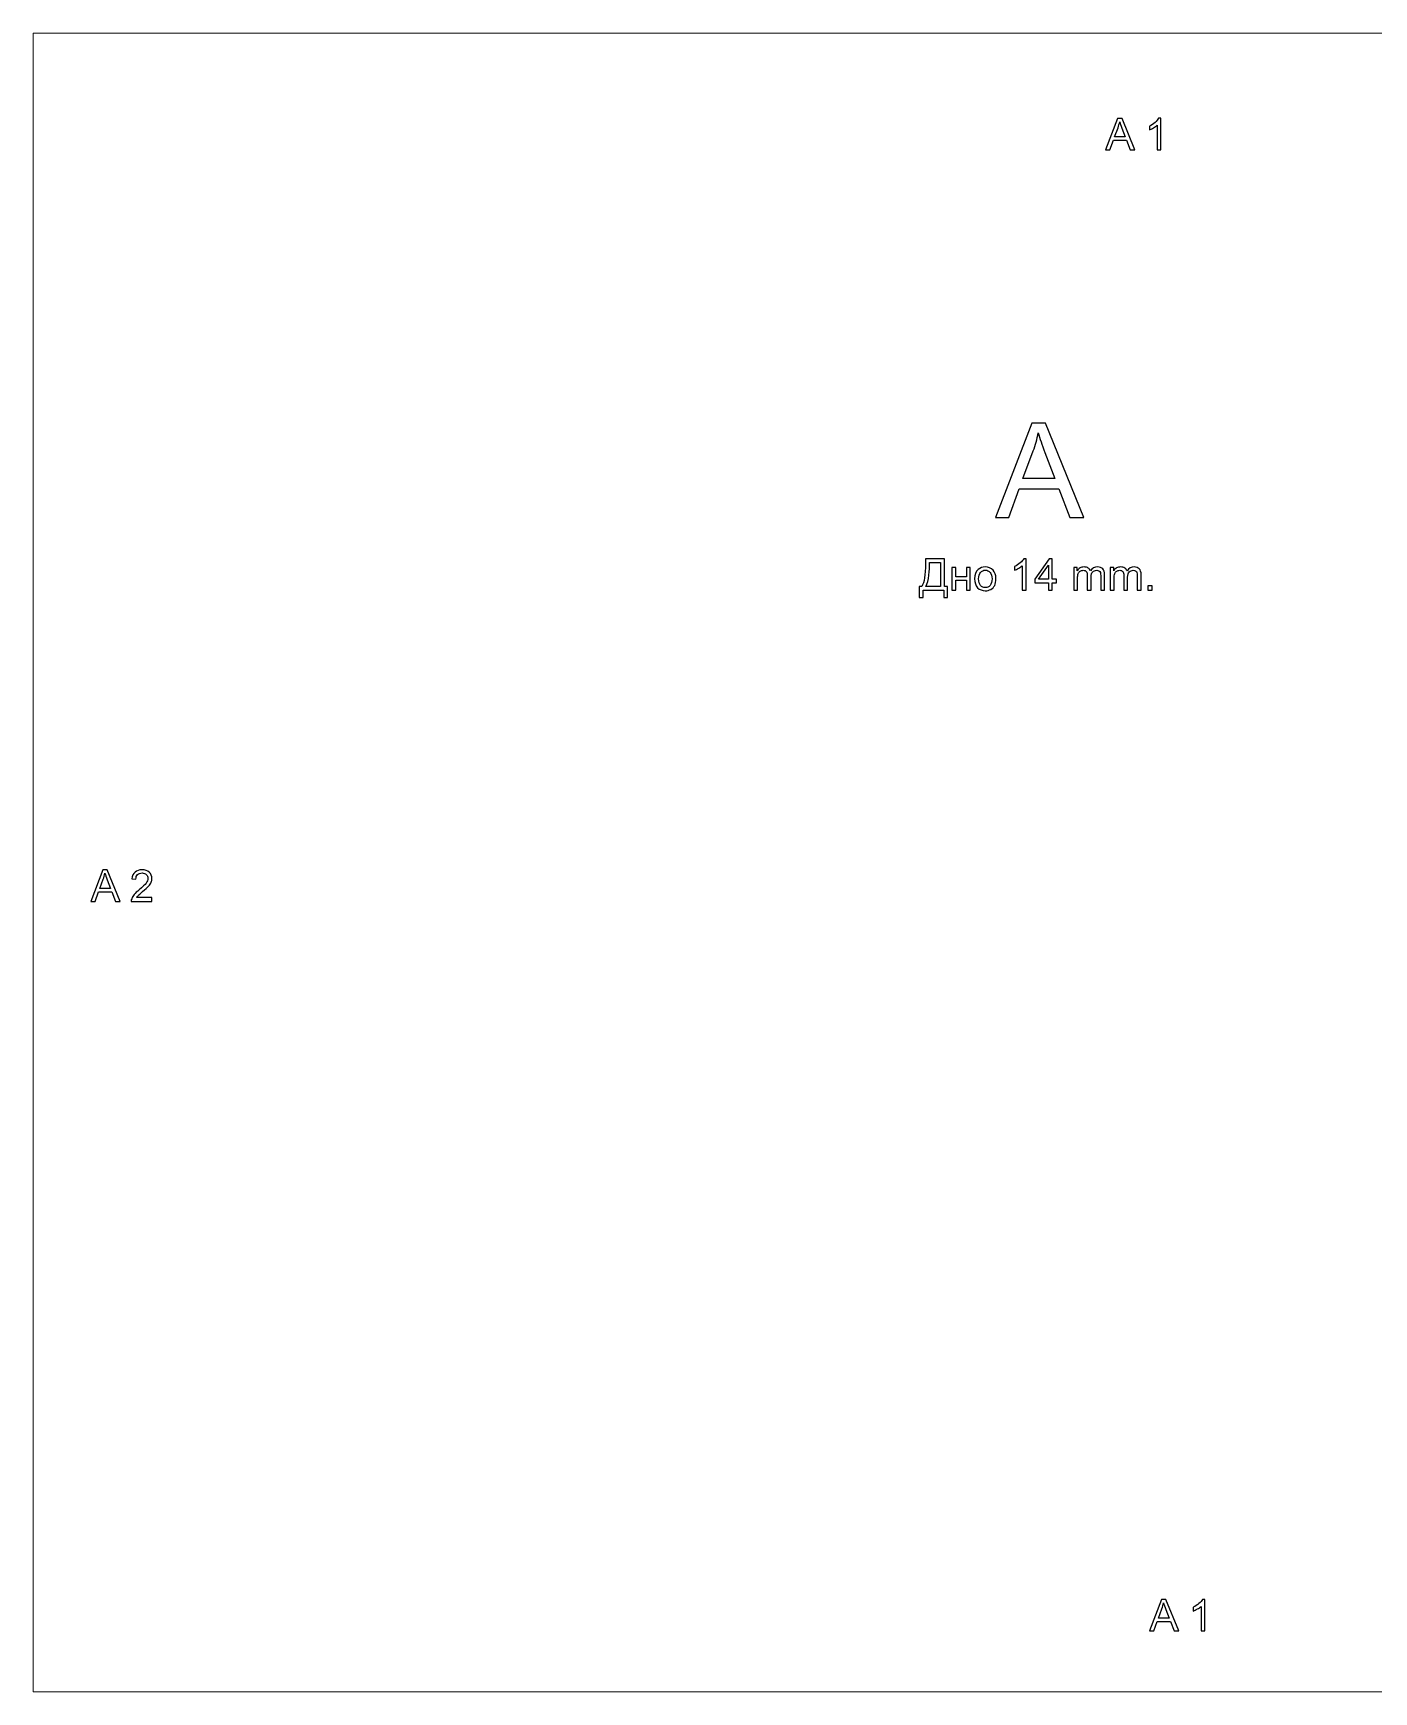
# Model space of a CAD drawing. Header units: centimetres. Extents: x -109.1 to -53.6, y -10 to 49.4.
# Drawn here: x -109.1 to -96.17, y 32.09 to 48.09 of the extents above; entities that cross this region are included whole.
import ezdxf

# ---------------------------------------------------------------- set-up
doc = ezdxf.new("R2010")
doc.units = ezdxf.units.CM
doc.header["$MEASUREMENT"] = 0
doc.layers.add('layer 1', color=7, linetype='Continuous')

msp = doc.modelspace()

# ---------------------------------------------------------------- linework, layer by layer
at = {"layer": 'layer 1', "color": 250, "lineweight": 20}
msp.add_open_spline([(-109.10332, 32.09304), (-109.10332, 32.09304), (-109.10332, 48.09304), (-109.10332, 48.09304), (-109.10332, 48.09304), (-109.10332, 48.09304), (-88.43309, 48.09304), (-88.43309, 48.09304), (-88.43309, 48.09304), (-88.43309, 48.09304), (-88.43309, 32.09304), (-88.43309, 32.09304), (-88.43309, 32.09304), (-88.43309, 32.09304), (-109.10332, 32.09304), (-109.10332, 32.09304)], degree=3, knots=[0, 0, 0, 0, 0.2, 0.2, 0.2, 0.2, 0.4, 0.4, 0.4, 0.4, 0.6, 0.6, 0.6, 0.6, 1, 1, 1, 1], dxfattribs=at)
at = {"layer": 'layer 1', "color": 242}
for points, knots in [([(-98.75838, 46.96792), (-98.75838, 46.96792), (-98.64154, 47.27103), (-98.64154, 47.27103), (-98.64154, 47.27103), (-98.64154, 47.27103), (-98.59836, 47.27103), (-98.59836, 47.27103), (-98.59836, 47.27103), (-98.59836, 47.27103), (-98.47432, 46.96792), (-98.47432, 46.96792), (-98.47432, 46.96792), (-98.47432, 46.96792), (-98.52004, 46.96792), (-98.52004, 46.96792), (-98.52004, 46.96792), (-98.52004, 46.96792), (-98.5556, 47.05978), (-98.5556, 47.05978), (-98.5556, 47.05978), (-98.5556, 47.05978), (-98.68218, 47.05978), (-98.68218, 47.05978), (-98.68218, 47.05978), (-98.68218, 47.05978), (-98.71562, 46.96792), (-98.71562, 46.96792), (-98.71562, 46.96792), (-98.71562, 46.96792), (-98.75838, 46.96792), (-98.75838, 46.96792)], [0, 0, 0, 0, 0.11111111, 0.11111111, 0.11111111, 0.11111111, 0.22222222, 0.22222222, 0.22222222, 0.22222222, 0.33333333, 0.33333333, 0.33333333, 0.33333333, 0.44444444, 0.44444444, 0.44444444, 0.44444444, 0.55555556, 0.55555556, 0.55555556, 0.55555556, 0.66666667, 0.66666667, 0.66666667, 0.66666667, 0.77777778, 0.77777778, 0.77777778, 0.77777778, 1, 1, 1, 1]), ([(-98.67075, 47.09238), (-98.67075, 47.09238), (-98.56788, 47.09238), (-98.56788, 47.09238), (-98.56788, 47.09238), (-98.56788, 47.09238), (-98.59963, 47.1762), (-98.59963, 47.1762), (-98.59963, 47.1762), (-98.60936, 47.2016), (-98.61656, 47.22277), (-98.62122, 47.23928), (-98.62122, 47.23928), (-98.62503, 47.2198), (-98.63053, 47.20033), (-98.6373, 47.18128), (-98.6373, 47.18128), (-98.6373, 47.18128), (-98.67075, 47.09238), (-98.67075, 47.09238)], [0, 0, 0, 0, 0.16666667, 0.16666667, 0.16666667, 0.16666667, 0.33333333, 0.33333333, 0.33333333, 0.33333333, 0.5, 0.5, 0.5, 0.5, 0.66666667, 0.66666667, 0.66666667, 0.66666667, 1, 1, 1, 1]), ([(-98.22293, 46.96792), (-98.22293, 46.96792), (-98.26018, 46.96792), (-98.26018, 46.96792), (-98.26018, 46.96792), (-98.26018, 46.96792), (-98.26018, 47.20499), (-98.26018, 47.20499), (-98.26018, 47.20499), (-98.26907, 47.19652), (-98.28092, 47.18805), (-98.29532, 47.17959), (-98.29532, 47.17959), (-98.31013, 47.1707), (-98.32326, 47.16435), (-98.33469, 47.16011), (-98.33469, 47.16011), (-98.33469, 47.16011), (-98.33469, 47.1961), (-98.33469, 47.1961), (-98.33469, 47.1961), (-98.31394, 47.20583), (-98.29574, 47.21769), (-98.28008, 47.23166), (-98.28008, 47.23166), (-98.26441, 47.24563), (-98.25341, 47.25917), (-98.24706, 47.2723), (-98.24706, 47.2723), (-98.24706, 47.2723), (-98.22293, 47.2723), (-98.22293, 47.2723), (-98.22293, 47.2723), (-98.22293, 47.2723), (-98.22293, 46.96792), (-98.22293, 46.96792)], [0, 0, 0, 0, 0.1, 0.1, 0.1, 0.1, 0.2, 0.2, 0.2, 0.2, 0.3, 0.3, 0.3, 0.3, 0.4, 0.4, 0.4, 0.4, 0.5, 0.5, 0.5, 0.5, 0.6, 0.6, 0.6, 0.6, 0.7, 0.7, 0.7, 0.7, 0.8, 0.8, 0.8, 0.8, 1, 1, 1, 1]), ([(-99.81839, 43.42251), (-99.81839, 43.42251), (-99.46787, 44.33183), (-99.46787, 44.33183), (-99.46787, 44.33183), (-99.46787, 44.33183), (-99.33833, 44.33183), (-99.33833, 44.33183), (-99.33833, 44.33183), (-99.33833, 44.33183), (-98.96622, 43.42251), (-98.96622, 43.42251), (-98.96622, 43.42251), (-98.96622, 43.42251), (-99.10338, 43.42251), (-99.10338, 43.42251), (-99.10338, 43.42251), (-99.10338, 43.42251), (-99.21006, 43.6981), (-99.21006, 43.6981), (-99.21006, 43.6981), (-99.21006, 43.6981), (-99.58979, 43.6981), (-99.58979, 43.6981), (-99.58979, 43.6981), (-99.58979, 43.6981), (-99.69012, 43.42251), (-99.69012, 43.42251), (-99.69012, 43.42251), (-99.69012, 43.42251), (-99.81839, 43.42251), (-99.81839, 43.42251)], [0, 0, 0, 0, 0.11111111, 0.11111111, 0.11111111, 0.11111111, 0.22222222, 0.22222222, 0.22222222, 0.22222222, 0.33333333, 0.33333333, 0.33333333, 0.33333333, 0.44444444, 0.44444444, 0.44444444, 0.44444444, 0.55555556, 0.55555556, 0.55555556, 0.55555556, 0.66666667, 0.66666667, 0.66666667, 0.66666667, 0.77777778, 0.77777778, 0.77777778, 0.77777778, 1, 1, 1, 1]), ([(-99.5555, 43.79589), (-99.5555, 43.79589), (-99.24689, 43.79589), (-99.24689, 43.79589), (-99.24689, 43.79589), (-99.24689, 43.79589), (-99.34214, 44.04735), (-99.34214, 44.04735), (-99.34214, 44.04735), (-99.37135, 44.12355), (-99.39294, 44.18705), (-99.40691, 44.23658), (-99.40691, 44.23658), (-99.41834, 44.17816), (-99.43485, 44.11974), (-99.45517, 44.06259), (-99.45517, 44.06259), (-99.45517, 44.06259), (-99.5555, 43.79589), (-99.5555, 43.79589)], [0, 0, 0, 0, 0.16666667, 0.16666667, 0.16666667, 0.16666667, 0.33333333, 0.33333333, 0.33333333, 0.33333333, 0.5, 0.5, 0.5, 0.5, 0.66666667, 0.66666667, 0.66666667, 0.66666667, 1, 1, 1, 1]), ([(-108.54795, 39.71834), (-108.54795, 39.71834), (-108.43111, 40.02145), (-108.43111, 40.02145), (-108.43111, 40.02145), (-108.43111, 40.02145), (-108.38793, 40.02145), (-108.38793, 40.02145), (-108.38793, 40.02145), (-108.38793, 40.02145), (-108.26389, 39.71834), (-108.26389, 39.71834), (-108.26389, 39.71834), (-108.26389, 39.71834), (-108.30961, 39.71834), (-108.30961, 39.71834), (-108.30961, 39.71834), (-108.30961, 39.71834), (-108.34517, 39.8102), (-108.34517, 39.8102), (-108.34517, 39.8102), (-108.34517, 39.8102), (-108.47175, 39.8102), (-108.47175, 39.8102), (-108.47175, 39.8102), (-108.47175, 39.8102), (-108.50519, 39.71834), (-108.50519, 39.71834), (-108.50519, 39.71834), (-108.50519, 39.71834), (-108.54795, 39.71834), (-108.54795, 39.71834)], [0, 0, 0, 0, 0.11111111, 0.11111111, 0.11111111, 0.11111111, 0.22222222, 0.22222222, 0.22222222, 0.22222222, 0.33333333, 0.33333333, 0.33333333, 0.33333333, 0.44444444, 0.44444444, 0.44444444, 0.44444444, 0.55555556, 0.55555556, 0.55555556, 0.55555556, 0.66666667, 0.66666667, 0.66666667, 0.66666667, 0.77777778, 0.77777778, 0.77777778, 0.77777778, 1, 1, 1, 1]), ([(-107.95704, 39.75432), (-107.95704, 39.75432), (-107.95704, 39.71834), (-107.95704, 39.71834), (-107.95704, 39.71834), (-107.95704, 39.71834), (-108.1577, 39.71834), (-108.1577, 39.71834), (-108.1577, 39.71834), (-108.1577, 39.72723), (-108.15643, 39.73612), (-108.15304, 39.74416), (-108.15304, 39.74416), (-108.14796, 39.75771), (-108.13992, 39.77126), (-108.12891, 39.78438), (-108.12891, 39.78438), (-108.11748, 39.79793), (-108.1014, 39.81317), (-108.08023, 39.83052), (-108.08023, 39.83052), (-108.04721, 39.85762), (-108.02477, 39.87878), (-108.01334, 39.89445), (-108.01334, 39.89445), (-108.00149, 39.91053), (-107.99599, 39.92535), (-107.99599, 39.93932), (-107.99599, 39.93932), (-107.99599, 39.95414), (-108.00107, 39.96641), (-108.01165, 39.97657), (-108.01165, 39.97657), (-108.02223, 39.98673), (-108.0362, 39.99181), (-108.05314, 39.99181), (-108.05314, 39.99181), (-108.07092, 39.99181), (-108.08531, 39.98631), (-108.09589, 39.97573), (-108.09589, 39.97573), (-108.1069, 39.96514), (-108.11198, 39.9499), (-108.1124, 39.93128), (-108.1124, 39.93128), (-108.1124, 39.93128), (-108.1505, 39.93509), (-108.1505, 39.93509), (-108.1505, 39.93509), (-108.14796, 39.96345), (-108.13823, 39.98546), (-108.12087, 40.00028), (-108.12087, 40.00028), (-108.10394, 40.0151), (-108.08108, 40.02272), (-108.05229, 40.02272), (-108.05229, 40.02272), (-108.02308, 40.02272), (-108.00022, 40.01467), (-107.98329, 39.99859), (-107.98329, 39.99859), (-107.96593, 39.9825), (-107.95746, 39.96218), (-107.95746, 39.93847), (-107.95746, 39.93847), (-107.95746, 39.9262), (-107.96, 39.91434), (-107.96508, 39.90291), (-107.96508, 39.90291), (-107.97016, 39.89106), (-107.97821, 39.87878), (-107.98964, 39.86566), (-107.98964, 39.86566), (-108.00149, 39.85296), (-108.02054, 39.83518), (-108.04721, 39.81232), (-108.04721, 39.81232), (-108.06965, 39.79369), (-108.08362, 39.78099), (-108.08997, 39.77422), (-108.08997, 39.77422), (-108.09632, 39.76745), (-108.10182, 39.7611), (-108.10605, 39.75432), (-108.10605, 39.75432), (-108.10605, 39.75432), (-107.95704, 39.75432), (-107.95704, 39.75432)], [0, 0, 0, 0, 0.04347826, 0.04347826, 0.04347826, 0.04347826, 0.08695652, 0.08695652, 0.08695652, 0.08695652, 0.13043478, 0.13043478, 0.13043478, 0.13043478, 0.17391304, 0.17391304, 0.17391304, 0.17391304, 0.2173913, 0.2173913, 0.2173913, 0.2173913, 0.26086957, 0.26086957, 0.26086957, 0.26086957, 0.30434783, 0.30434783, 0.30434783, 0.30434783, 0.34782609, 0.34782609, 0.34782609, 0.34782609, 0.39130435, 0.39130435, 0.39130435, 0.39130435, 0.43478261, 0.43478261, 0.43478261, 0.43478261, 0.47826087, 0.47826087, 0.47826087, 0.47826087, 0.52173913, 0.52173913, 0.52173913, 0.52173913, 0.56521739, 0.56521739, 0.56521739, 0.56521739, 0.60869565, 0.60869565, 0.60869565, 0.60869565, 0.65217391, 0.65217391, 0.65217391, 0.65217391, 0.69565217, 0.69565217, 0.69565217, 0.69565217, 0.73913043, 0.73913043, 0.73913043, 0.73913043, 0.7826087, 0.7826087, 0.7826087, 0.7826087, 0.82608696, 0.82608696, 0.82608696, 0.82608696, 0.86956522, 0.86956522, 0.86956522, 0.86956522, 0.91304348, 0.91304348, 0.91304348, 0.91304348, 1, 1, 1, 1]), ([(-108.46032, 39.8428), (-108.46032, 39.8428), (-108.35745, 39.8428), (-108.35745, 39.8428), (-108.35745, 39.8428), (-108.35745, 39.8428), (-108.3892, 39.92662), (-108.3892, 39.92662), (-108.3892, 39.92662), (-108.39893, 39.95202), (-108.40613, 39.97319), (-108.41079, 39.9897), (-108.41079, 39.9897), (-108.4146, 39.97022), (-108.4201, 39.95075), (-108.42687, 39.9317), (-108.42687, 39.9317), (-108.42687, 39.9317), (-108.46032, 39.8428), (-108.46032, 39.8428)], [0, 0, 0, 0, 0.16666667, 0.16666667, 0.16666667, 0.16666667, 0.33333333, 0.33333333, 0.33333333, 0.33333333, 0.5, 0.5, 0.5, 0.5, 0.66666667, 0.66666667, 0.66666667, 0.66666667, 1, 1, 1, 1]), ([(-98.33503, 32.68042), (-98.33503, 32.68042), (-98.21819, 32.98353), (-98.21819, 32.98353), (-98.21819, 32.98353), (-98.21819, 32.98353), (-98.17501, 32.98353), (-98.17501, 32.98353), (-98.17501, 32.98353), (-98.17501, 32.98353), (-98.05097, 32.68042), (-98.05097, 32.68042), (-98.05097, 32.68042), (-98.05097, 32.68042), (-98.09669, 32.68042), (-98.09669, 32.68042), (-98.09669, 32.68042), (-98.09669, 32.68042), (-98.13225, 32.77228), (-98.13225, 32.77228), (-98.13225, 32.77228), (-98.13225, 32.77228), (-98.25883, 32.77228), (-98.25883, 32.77228), (-98.25883, 32.77228), (-98.25883, 32.77228), (-98.29227, 32.68042), (-98.29227, 32.68042), (-98.29227, 32.68042), (-98.29227, 32.68042), (-98.33503, 32.68042), (-98.33503, 32.68042)], [0, 0, 0, 0, 0.11111111, 0.11111111, 0.11111111, 0.11111111, 0.22222222, 0.22222222, 0.22222222, 0.22222222, 0.33333333, 0.33333333, 0.33333333, 0.33333333, 0.44444444, 0.44444444, 0.44444444, 0.44444444, 0.55555556, 0.55555556, 0.55555556, 0.55555556, 0.66666667, 0.66666667, 0.66666667, 0.66666667, 0.77777778, 0.77777778, 0.77777778, 0.77777778, 1, 1, 1, 1]), ([(-97.79958, 32.68042), (-97.79958, 32.68042), (-97.83683, 32.68042), (-97.83683, 32.68042), (-97.83683, 32.68042), (-97.83683, 32.68042), (-97.83683, 32.91749), (-97.83683, 32.91749), (-97.83683, 32.91749), (-97.84572, 32.90902), (-97.85757, 32.90055), (-97.87197, 32.89209), (-97.87197, 32.89209), (-97.88678, 32.8832), (-97.89991, 32.87685), (-97.91134, 32.87261), (-97.91134, 32.87261), (-97.91134, 32.87261), (-97.91134, 32.9086), (-97.91134, 32.9086), (-97.91134, 32.9086), (-97.89059, 32.91833), (-97.87239, 32.93019), (-97.85673, 32.94416), (-97.85673, 32.94416), (-97.84106, 32.95813), (-97.83006, 32.97167), (-97.82371, 32.9848), (-97.82371, 32.9848), (-97.82371, 32.9848), (-97.79958, 32.9848), (-97.79958, 32.9848), (-97.79958, 32.9848), (-97.79958, 32.9848), (-97.79958, 32.68042), (-97.79958, 32.68042)], [0, 0, 0, 0, 0.1, 0.1, 0.1, 0.1, 0.2, 0.2, 0.2, 0.2, 0.3, 0.3, 0.3, 0.3, 0.4, 0.4, 0.4, 0.4, 0.5, 0.5, 0.5, 0.5, 0.6, 0.6, 0.6, 0.6, 0.7, 0.7, 0.7, 0.7, 0.8, 0.8, 0.8, 0.8, 1, 1, 1, 1]), ([(-98.2474, 32.80488), (-98.2474, 32.80488), (-98.14453, 32.80488), (-98.14453, 32.80488), (-98.14453, 32.80488), (-98.14453, 32.80488), (-98.17628, 32.8887), (-98.17628, 32.8887), (-98.17628, 32.8887), (-98.18601, 32.9141), (-98.19321, 32.93527), (-98.19787, 32.95178), (-98.19787, 32.95178), (-98.20168, 32.9323), (-98.20718, 32.91283), (-98.21395, 32.89378), (-98.21395, 32.89378), (-98.21395, 32.89378), (-98.2474, 32.80488), (-98.2474, 32.80488)], [0, 0, 0, 0, 0.16666667, 0.16666667, 0.16666667, 0.16666667, 0.33333333, 0.33333333, 0.33333333, 0.33333333, 0.5, 0.5, 0.5, 0.5, 0.66666667, 0.66666667, 0.66666667, 0.66666667, 1, 1, 1, 1])]:
    msp.add_open_spline(points, degree=3, knots=knots, dxfattribs=at)
at = {"layer": 'layer 1', "color": 142}
for points, knots in [([(-100.49463, 43.02239), (-100.49463, 43.02239), (-100.31005, 43.02239), (-100.31005, 43.02239), (-100.31005, 43.02239), (-100.31005, 43.02239), (-100.31005, 42.75526), (-100.31005, 42.75526), (-100.31005, 42.75526), (-100.31005, 42.75526), (-100.28296, 42.75526), (-100.28296, 42.75526), (-100.28296, 42.75526), (-100.28296, 42.75526), (-100.28296, 42.64858), (-100.28296, 42.64858), (-100.28296, 42.64858), (-100.28296, 42.64858), (-100.31852, 42.64858), (-100.31852, 42.64858), (-100.31852, 42.64858), (-100.31852, 42.64858), (-100.31852, 42.71928), (-100.31852, 42.71928), (-100.31852, 42.71928), (-100.31852, 42.71928), (-100.51876, 42.71928), (-100.51876, 42.71928), (-100.51876, 42.71928), (-100.51876, 42.71928), (-100.51876, 42.64858), (-100.51876, 42.64858), (-100.51876, 42.64858), (-100.51876, 42.64858), (-100.55474, 42.64858), (-100.55474, 42.64858), (-100.55474, 42.64858), (-100.55474, 42.64858), (-100.55474, 42.75526), (-100.55474, 42.75526), (-100.55474, 42.75526), (-100.55474, 42.75526), (-100.53103, 42.75526), (-100.53103, 42.75526), (-100.53103, 42.75526), (-100.5069, 42.79167), (-100.49463, 42.86618), (-100.49463, 42.97794), (-100.49463, 42.97794), (-100.49463, 42.97794), (-100.49463, 43.02239), (-100.49463, 43.02239)], [0, 0, 0, 0, 0.07142857, 0.07142857, 0.07142857, 0.07142857, 0.14285714, 0.14285714, 0.14285714, 0.14285714, 0.21428571, 0.21428571, 0.21428571, 0.21428571, 0.28571429, 0.28571429, 0.28571429, 0.28571429, 0.35714286, 0.35714286, 0.35714286, 0.35714286, 0.42857143, 0.42857143, 0.42857143, 0.42857143, 0.5, 0.5, 0.5, 0.5, 0.57142857, 0.57142857, 0.57142857, 0.57142857, 0.64285714, 0.64285714, 0.64285714, 0.64285714, 0.71428571, 0.71428571, 0.71428571, 0.71428571, 0.78571429, 0.78571429, 0.78571429, 0.78571429, 0.85714286, 0.85714286, 0.85714286, 0.85714286, 1, 1, 1, 1]), ([(-100.35027, 42.9864), (-100.35027, 42.9864), (-100.4561, 42.9864), (-100.4561, 42.9864), (-100.4561, 42.9864), (-100.4561, 42.9864), (-100.4561, 42.97116), (-100.4561, 42.97116), (-100.4561, 42.97116), (-100.4561, 42.94534), (-100.45822, 42.9102), (-100.46288, 42.86533), (-100.46288, 42.86533), (-100.46753, 42.82046), (-100.47642, 42.78405), (-100.48997, 42.75526), (-100.48997, 42.75526), (-100.48997, 42.75526), (-100.35027, 42.75526), (-100.35027, 42.75526), (-100.35027, 42.75526), (-100.35027, 42.75526), (-100.35027, 42.9864), (-100.35027, 42.9864)], [0, 0, 0, 0, 0.14285714, 0.14285714, 0.14285714, 0.14285714, 0.28571429, 0.28571429, 0.28571429, 0.28571429, 0.42857143, 0.42857143, 0.42857143, 0.42857143, 0.57142857, 0.57142857, 0.57142857, 0.57142857, 0.71428571, 0.71428571, 0.71428571, 0.71428571, 1, 1, 1, 1]), ([(-100.2402, 42.93899), (-100.2402, 42.93899), (-100.20295, 42.93899), (-100.20295, 42.93899), (-100.20295, 42.93899), (-100.20295, 42.93899), (-100.20295, 42.84755), (-100.20295, 42.84755), (-100.20295, 42.84755), (-100.20295, 42.84755), (-100.09965, 42.84755), (-100.09965, 42.84755), (-100.09965, 42.84755), (-100.09965, 42.84755), (-100.09965, 42.93899), (-100.09965, 42.93899), (-100.09965, 42.93899), (-100.09965, 42.93899), (-100.0624, 42.93899), (-100.0624, 42.93899), (-100.0624, 42.93899), (-100.0624, 42.93899), (-100.0624, 42.71928), (-100.0624, 42.71928), (-100.0624, 42.71928), (-100.0624, 42.71928), (-100.09965, 42.71928), (-100.09965, 42.71928), (-100.09965, 42.71928), (-100.09965, 42.71928), (-100.09965, 42.81665), (-100.09965, 42.81665), (-100.09965, 42.81665), (-100.09965, 42.81665), (-100.20295, 42.81665), (-100.20295, 42.81665), (-100.20295, 42.81665), (-100.20295, 42.81665), (-100.20295, 42.71928), (-100.20295, 42.71928), (-100.20295, 42.71928), (-100.20295, 42.71928), (-100.2402, 42.71928), (-100.2402, 42.71928), (-100.2402, 42.71928), (-100.2402, 42.71928), (-100.2402, 42.93899), (-100.2402, 42.93899)], [0, 0, 0, 0, 0.07692308, 0.07692308, 0.07692308, 0.07692308, 0.15384615, 0.15384615, 0.15384615, 0.15384615, 0.23076923, 0.23076923, 0.23076923, 0.23076923, 0.30769231, 0.30769231, 0.30769231, 0.30769231, 0.38461538, 0.38461538, 0.38461538, 0.38461538, 0.46153846, 0.46153846, 0.46153846, 0.46153846, 0.53846154, 0.53846154, 0.53846154, 0.53846154, 0.61538462, 0.61538462, 0.61538462, 0.61538462, 0.69230769, 0.69230769, 0.69230769, 0.69230769, 0.76923077, 0.76923077, 0.76923077, 0.76923077, 0.84615385, 0.84615385, 0.84615385, 0.84615385, 1, 1, 1, 1]), ([(-100.02049, 42.82892), (-100.02049, 42.86956), (-100.00906, 42.90004), (-99.98662, 42.91952), (-99.98662, 42.91952), (-99.96757, 42.9356), (-99.94471, 42.94365), (-99.91762, 42.94365), (-99.91762, 42.94365), (-99.88714, 42.94365), (-99.86259, 42.93391), (-99.84354, 42.91401), (-99.84354, 42.91401), (-99.82406, 42.89454), (-99.81475, 42.86702), (-99.81475, 42.83231), (-99.81475, 42.83231), (-99.81475, 42.80395), (-99.81898, 42.78151), (-99.82745, 42.76542), (-99.82745, 42.76542), (-99.83592, 42.74934), (-99.84819, 42.73664), (-99.86428, 42.72775), (-99.86428, 42.72775), (-99.88079, 42.71886), (-99.89815, 42.7142), (-99.91762, 42.7142), (-99.91762, 42.7142), (-99.9481, 42.7142), (-99.97308, 42.72436), (-99.99213, 42.74383), (-99.99213, 42.74383), (-100.01075, 42.76373), (-100.02049, 42.79209), (-100.02049, 42.82892)], [0, 0, 0, 0, 0.1, 0.1, 0.1, 0.1, 0.2, 0.2, 0.2, 0.2, 0.3, 0.3, 0.3, 0.3, 0.4, 0.4, 0.4, 0.4, 0.5, 0.5, 0.5, 0.5, 0.6, 0.6, 0.6, 0.6, 0.7, 0.7, 0.7, 0.7, 0.8, 0.8, 0.8, 0.8, 1, 1, 1, 1]), ([(-99.98197, 42.82892), (-99.98197, 42.80098), (-99.97604, 42.77982), (-99.96376, 42.76585), (-99.96376, 42.76585), (-99.95149, 42.75188), (-99.93582, 42.7451), (-99.91762, 42.7451), (-99.91762, 42.7451), (-99.89899, 42.7451), (-99.88375, 42.75188), (-99.87148, 42.76585), (-99.87148, 42.76585), (-99.8592, 42.78024), (-99.85285, 42.80141), (-99.85285, 42.83019), (-99.85285, 42.83019), (-99.85285, 42.85729), (-99.8592, 42.87803), (-99.87148, 42.892), (-99.87148, 42.892), (-99.88375, 42.90597), (-99.89899, 42.91317), (-99.91762, 42.91317), (-99.91762, 42.91317), (-99.93582, 42.91317), (-99.95149, 42.90597), (-99.96376, 42.892), (-99.96376, 42.892), (-99.97604, 42.87803), (-99.98197, 42.85729), (-99.98197, 42.82892)], [0, 0, 0, 0, 0.11111111, 0.11111111, 0.11111111, 0.11111111, 0.22222222, 0.22222222, 0.22222222, 0.22222222, 0.33333333, 0.33333333, 0.33333333, 0.33333333, 0.44444444, 0.44444444, 0.44444444, 0.44444444, 0.55555556, 0.55555556, 0.55555556, 0.55555556, 0.66666667, 0.66666667, 0.66666667, 0.66666667, 0.77777778, 0.77777778, 0.77777778, 0.77777778, 1, 1, 1, 1]), ([(-99.5235, 42.71928), (-99.5235, 42.71928), (-99.56075, 42.71928), (-99.56075, 42.71928), (-99.56075, 42.71928), (-99.56075, 42.71928), (-99.56075, 42.95635), (-99.56075, 42.95635), (-99.56075, 42.95635), (-99.56964, 42.94788), (-99.58149, 42.93941), (-99.59589, 42.93095), (-99.59589, 42.93095), (-99.6107, 42.92206), (-99.62383, 42.91571), (-99.63526, 42.91147), (-99.63526, 42.91147), (-99.63526, 42.91147), (-99.63526, 42.94746), (-99.63526, 42.94746), (-99.63526, 42.94746), (-99.61451, 42.95719), (-99.59631, 42.96905), (-99.58065, 42.98302), (-99.58065, 42.98302), (-99.56498, 42.99699), (-99.55398, 43.01053), (-99.54763, 43.02366), (-99.54763, 43.02366), (-99.54763, 43.02366), (-99.5235, 43.02366), (-99.5235, 43.02366), (-99.5235, 43.02366), (-99.5235, 43.02366), (-99.5235, 42.71928), (-99.5235, 42.71928)], [0, 0, 0, 0, 0.1, 0.1, 0.1, 0.1, 0.2, 0.2, 0.2, 0.2, 0.3, 0.3, 0.3, 0.3, 0.4, 0.4, 0.4, 0.4, 0.5, 0.5, 0.5, 0.5, 0.6, 0.6, 0.6, 0.6, 0.7, 0.7, 0.7, 0.7, 0.8, 0.8, 0.8, 0.8, 1, 1, 1, 1]), ([(-99.30929, 42.71928), (-99.30929, 42.71928), (-99.30929, 42.79167), (-99.30929, 42.79167), (-99.30929, 42.79167), (-99.30929, 42.79167), (-99.44053, 42.79167), (-99.44053, 42.79167), (-99.44053, 42.79167), (-99.44053, 42.79167), (-99.44053, 42.82596), (-99.44053, 42.82596), (-99.44053, 42.82596), (-99.44053, 42.82596), (-99.30252, 43.02239), (-99.30252, 43.02239), (-99.30252, 43.02239), (-99.30252, 43.02239), (-99.27204, 43.02239), (-99.27204, 43.02239), (-99.27204, 43.02239), (-99.27204, 43.02239), (-99.27204, 42.82596), (-99.27204, 42.82596), (-99.27204, 42.82596), (-99.27204, 42.82596), (-99.23098, 42.82596), (-99.23098, 42.82596), (-99.23098, 42.82596), (-99.23098, 42.82596), (-99.23098, 42.79167), (-99.23098, 42.79167), (-99.23098, 42.79167), (-99.23098, 42.79167), (-99.27204, 42.79167), (-99.27204, 42.79167), (-99.27204, 42.79167), (-99.27204, 42.79167), (-99.27204, 42.71928), (-99.27204, 42.71928), (-99.27204, 42.71928), (-99.27204, 42.71928), (-99.30929, 42.71928), (-99.30929, 42.71928)], [0, 0, 0, 0, 0.08333333, 0.08333333, 0.08333333, 0.08333333, 0.16666667, 0.16666667, 0.16666667, 0.16666667, 0.25, 0.25, 0.25, 0.25, 0.33333333, 0.33333333, 0.33333333, 0.33333333, 0.41666667, 0.41666667, 0.41666667, 0.41666667, 0.5, 0.5, 0.5, 0.5, 0.58333333, 0.58333333, 0.58333333, 0.58333333, 0.66666667, 0.66666667, 0.66666667, 0.66666667, 0.75, 0.75, 0.75, 0.75, 0.83333333, 0.83333333, 0.83333333, 0.83333333, 1, 1, 1, 1]), ([(-99.30929, 42.82596), (-99.30929, 42.82596), (-99.30929, 42.9627), (-99.30929, 42.9627), (-99.30929, 42.9627), (-99.30929, 42.9627), (-99.40412, 42.82596), (-99.40412, 42.82596), (-99.40412, 42.82596), (-99.40412, 42.82596), (-99.30929, 42.82596), (-99.30929, 42.82596)], [0, 0, 0, 0, 0.25, 0.25, 0.25, 0.25, 0.5, 0.5, 0.5, 0.5, 1, 1, 1, 1]), ([(-99.06482, 42.71928), (-99.06482, 42.71928), (-99.06482, 42.93899), (-99.06482, 42.93899), (-99.06482, 42.93899), (-99.06482, 42.93899), (-99.03138, 42.93899), (-99.03138, 42.93899), (-99.03138, 42.93899), (-99.03138, 42.93899), (-99.03138, 42.90809), (-99.03138, 42.90809), (-99.03138, 42.90809), (-99.0246, 42.91867), (-99.01529, 42.92756), (-99.00386, 42.93391), (-99.00386, 42.93391), (-98.99243, 42.94068), (-98.97973, 42.94365), (-98.96491, 42.94365), (-98.96491, 42.94365), (-98.94883, 42.94365), (-98.93528, 42.94026), (-98.92512, 42.93349), (-98.92512, 42.93349), (-98.91454, 42.92671), (-98.90734, 42.9174), (-98.90311, 42.90555), (-98.90311, 42.90555), (-98.88575, 42.93095), (-98.86289, 42.94365), (-98.83537, 42.94365), (-98.83537, 42.94365), (-98.81336, 42.94365), (-98.79685, 42.93772), (-98.785, 42.92587), (-98.785, 42.92587), (-98.77314, 42.91359), (-98.76722, 42.89496), (-98.76722, 42.86999), (-98.76722, 42.86999), (-98.76722, 42.86999), (-98.76722, 42.71928), (-98.76722, 42.71928), (-98.76722, 42.71928), (-98.76722, 42.71928), (-98.80447, 42.71928), (-98.80447, 42.71928), (-98.80447, 42.71928), (-98.80447, 42.71928), (-98.80447, 42.85771), (-98.80447, 42.85771), (-98.80447, 42.85771), (-98.80447, 42.87253), (-98.80574, 42.88311), (-98.80786, 42.88988), (-98.80786, 42.88988), (-98.8104, 42.89623), (-98.81463, 42.90174), (-98.82098, 42.90555), (-98.82098, 42.90555), (-98.82733, 42.90936), (-98.83495, 42.91147), (-98.84342, 42.91147), (-98.84342, 42.91147), (-98.85908, 42.91147), (-98.87178, 42.90639), (-98.88194, 42.89623), (-98.88194, 42.89623), (-98.8921, 42.88607), (-98.89718, 42.86956), (-98.89718, 42.8467), (-98.89718, 42.8467), (-98.89718, 42.8467), (-98.89718, 42.71928), (-98.89718, 42.71928), (-98.89718, 42.71928), (-98.89718, 42.71928), (-98.93443, 42.71928), (-98.93443, 42.71928), (-98.93443, 42.71928), (-98.93443, 42.71928), (-98.93443, 42.86194), (-98.93443, 42.86194), (-98.93443, 42.86194), (-98.93443, 42.87845), (-98.9374, 42.89073), (-98.94332, 42.8992), (-98.94332, 42.8992), (-98.94967, 42.90724), (-98.95941, 42.91147), (-98.97338, 42.91147), (-98.97338, 42.91147), (-98.98354, 42.91147), (-98.99328, 42.90893), (-99.00217, 42.90343), (-99.00217, 42.90343), (-99.01106, 42.89793), (-99.01783, 42.88988), (-99.02164, 42.8793), (-99.02164, 42.8793), (-99.02545, 42.86829), (-99.02757, 42.85305), (-99.02757, 42.83316), (-99.02757, 42.83316), (-99.02757, 42.83316), (-99.02757, 42.71928), (-99.02757, 42.71928), (-99.02757, 42.71928), (-99.02757, 42.71928), (-99.06482, 42.71928), (-99.06482, 42.71928)], [0, 0, 0, 0, 0.03448276, 0.03448276, 0.03448276, 0.03448276, 0.06896552, 0.06896552, 0.06896552, 0.06896552, 0.10344828, 0.10344828, 0.10344828, 0.10344828, 0.13793103, 0.13793103, 0.13793103, 0.13793103, 0.17241379, 0.17241379, 0.17241379, 0.17241379, 0.20689655, 0.20689655, 0.20689655, 0.20689655, 0.24137931, 0.24137931, 0.24137931, 0.24137931, 0.27586207, 0.27586207, 0.27586207, 0.27586207, 0.31034483, 0.31034483, 0.31034483, 0.31034483, 0.34482759, 0.34482759, 0.34482759, 0.34482759, 0.37931034, 0.37931034, 0.37931034, 0.37931034, 0.4137931, 0.4137931, 0.4137931, 0.4137931, 0.44827586, 0.44827586, 0.44827586, 0.44827586, 0.48275862, 0.48275862, 0.48275862, 0.48275862, 0.51724138, 0.51724138, 0.51724138, 0.51724138, 0.55172414, 0.55172414, 0.55172414, 0.55172414, 0.5862069, 0.5862069, 0.5862069, 0.5862069, 0.62068966, 0.62068966, 0.62068966, 0.62068966, 0.65517241, 0.65517241, 0.65517241, 0.65517241, 0.68965517, 0.68965517, 0.68965517, 0.68965517, 0.72413793, 0.72413793, 0.72413793, 0.72413793, 0.75862069, 0.75862069, 0.75862069, 0.75862069, 0.79310345, 0.79310345, 0.79310345, 0.79310345, 0.82758621, 0.82758621, 0.82758621, 0.82758621, 0.86206897, 0.86206897, 0.86206897, 0.86206897, 0.89655172, 0.89655172, 0.89655172, 0.89655172, 0.93103448, 0.93103448, 0.93103448, 0.93103448, 1, 1, 1, 1]), ([(-98.71218, 42.71928), (-98.71218, 42.71928), (-98.71218, 42.93899), (-98.71218, 42.93899), (-98.71218, 42.93899), (-98.71218, 42.93899), (-98.67874, 42.93899), (-98.67874, 42.93899), (-98.67874, 42.93899), (-98.67874, 42.93899), (-98.67874, 42.90809), (-98.67874, 42.90809), (-98.67874, 42.90809), (-98.67196, 42.91867), (-98.66265, 42.92756), (-98.65122, 42.93391), (-98.65122, 42.93391), (-98.63979, 42.94068), (-98.62709, 42.94365), (-98.61227, 42.94365), (-98.61227, 42.94365), (-98.59619, 42.94365), (-98.58264, 42.94026), (-98.57248, 42.93349), (-98.57248, 42.93349), (-98.5619, 42.92671), (-98.5547, 42.9174), (-98.55047, 42.90555), (-98.55047, 42.90555), (-98.53311, 42.93095), (-98.51025, 42.94365), (-98.48273, 42.94365), (-98.48273, 42.94365), (-98.46072, 42.94365), (-98.44421, 42.93772), (-98.43236, 42.92587), (-98.43236, 42.92587), (-98.4205, 42.91359), (-98.41458, 42.89496), (-98.41458, 42.86999), (-98.41458, 42.86999), (-98.41458, 42.86999), (-98.41458, 42.71928), (-98.41458, 42.71928), (-98.41458, 42.71928), (-98.41458, 42.71928), (-98.45183, 42.71928), (-98.45183, 42.71928), (-98.45183, 42.71928), (-98.45183, 42.71928), (-98.45183, 42.85771), (-98.45183, 42.85771), (-98.45183, 42.85771), (-98.45183, 42.87253), (-98.4531, 42.88311), (-98.45522, 42.88988), (-98.45522, 42.88988), (-98.45776, 42.89623), (-98.46199, 42.90174), (-98.46834, 42.90555), (-98.46834, 42.90555), (-98.47469, 42.90936), (-98.48231, 42.91147), (-98.49078, 42.91147), (-98.49078, 42.91147), (-98.50644, 42.91147), (-98.51914, 42.90639), (-98.5293, 42.89623), (-98.5293, 42.89623), (-98.53946, 42.88607), (-98.54454, 42.86956), (-98.54454, 42.8467), (-98.54454, 42.8467), (-98.54454, 42.8467), (-98.54454, 42.71928), (-98.54454, 42.71928), (-98.54454, 42.71928), (-98.54454, 42.71928), (-98.58179, 42.71928), (-98.58179, 42.71928), (-98.58179, 42.71928), (-98.58179, 42.71928), (-98.58179, 42.86194), (-98.58179, 42.86194), (-98.58179, 42.86194), (-98.58179, 42.87845), (-98.58476, 42.89073), (-98.59068, 42.8992), (-98.59068, 42.8992), (-98.59703, 42.90724), (-98.60677, 42.91147), (-98.62074, 42.91147), (-98.62074, 42.91147), (-98.6309, 42.91147), (-98.64064, 42.90893), (-98.64953, 42.90343), (-98.64953, 42.90343), (-98.65842, 42.89793), (-98.66519, 42.88988), (-98.669, 42.8793), (-98.669, 42.8793), (-98.67281, 42.86829), (-98.67493, 42.85305), (-98.67493, 42.83316), (-98.67493, 42.83316), (-98.67493, 42.83316), (-98.67493, 42.71928), (-98.67493, 42.71928), (-98.67493, 42.71928), (-98.67493, 42.71928), (-98.71218, 42.71928), (-98.71218, 42.71928)], [0, 0, 0, 0, 0.03448276, 0.03448276, 0.03448276, 0.03448276, 0.06896552, 0.06896552, 0.06896552, 0.06896552, 0.10344828, 0.10344828, 0.10344828, 0.10344828, 0.13793103, 0.13793103, 0.13793103, 0.13793103, 0.17241379, 0.17241379, 0.17241379, 0.17241379, 0.20689655, 0.20689655, 0.20689655, 0.20689655, 0.24137931, 0.24137931, 0.24137931, 0.24137931, 0.27586207, 0.27586207, 0.27586207, 0.27586207, 0.31034483, 0.31034483, 0.31034483, 0.31034483, 0.34482759, 0.34482759, 0.34482759, 0.34482759, 0.37931034, 0.37931034, 0.37931034, 0.37931034, 0.4137931, 0.4137931, 0.4137931, 0.4137931, 0.44827586, 0.44827586, 0.44827586, 0.44827586, 0.48275862, 0.48275862, 0.48275862, 0.48275862, 0.51724138, 0.51724138, 0.51724138, 0.51724138, 0.55172414, 0.55172414, 0.55172414, 0.55172414, 0.5862069, 0.5862069, 0.5862069, 0.5862069, 0.62068966, 0.62068966, 0.62068966, 0.62068966, 0.65517241, 0.65517241, 0.65517241, 0.65517241, 0.68965517, 0.68965517, 0.68965517, 0.68965517, 0.72413793, 0.72413793, 0.72413793, 0.72413793, 0.75862069, 0.75862069, 0.75862069, 0.75862069, 0.79310345, 0.79310345, 0.79310345, 0.79310345, 0.82758621, 0.82758621, 0.82758621, 0.82758621, 0.86206897, 0.86206897, 0.86206897, 0.86206897, 0.89655172, 0.89655172, 0.89655172, 0.89655172, 0.93103448, 0.93103448, 0.93103448, 0.93103448, 1, 1, 1, 1]), ([(-98.34896, 42.71928), (-98.34896, 42.71928), (-98.34896, 42.76161), (-98.34896, 42.76161), (-98.34896, 42.76161), (-98.34896, 42.76161), (-98.30662, 42.76161), (-98.30662, 42.76161), (-98.30662, 42.76161), (-98.30662, 42.76161), (-98.30662, 42.71928), (-98.30662, 42.71928), (-98.30662, 42.71928), (-98.30662, 42.71928), (-98.34896, 42.71928), (-98.34896, 42.71928)], [0, 0, 0, 0, 0.2, 0.2, 0.2, 0.2, 0.4, 0.4, 0.4, 0.4, 0.6, 0.6, 0.6, 0.6, 1, 1, 1, 1])]:
    msp.add_open_spline(points, degree=3, knots=knots, dxfattribs=at)

doc.saveas('drawing.dxf')
